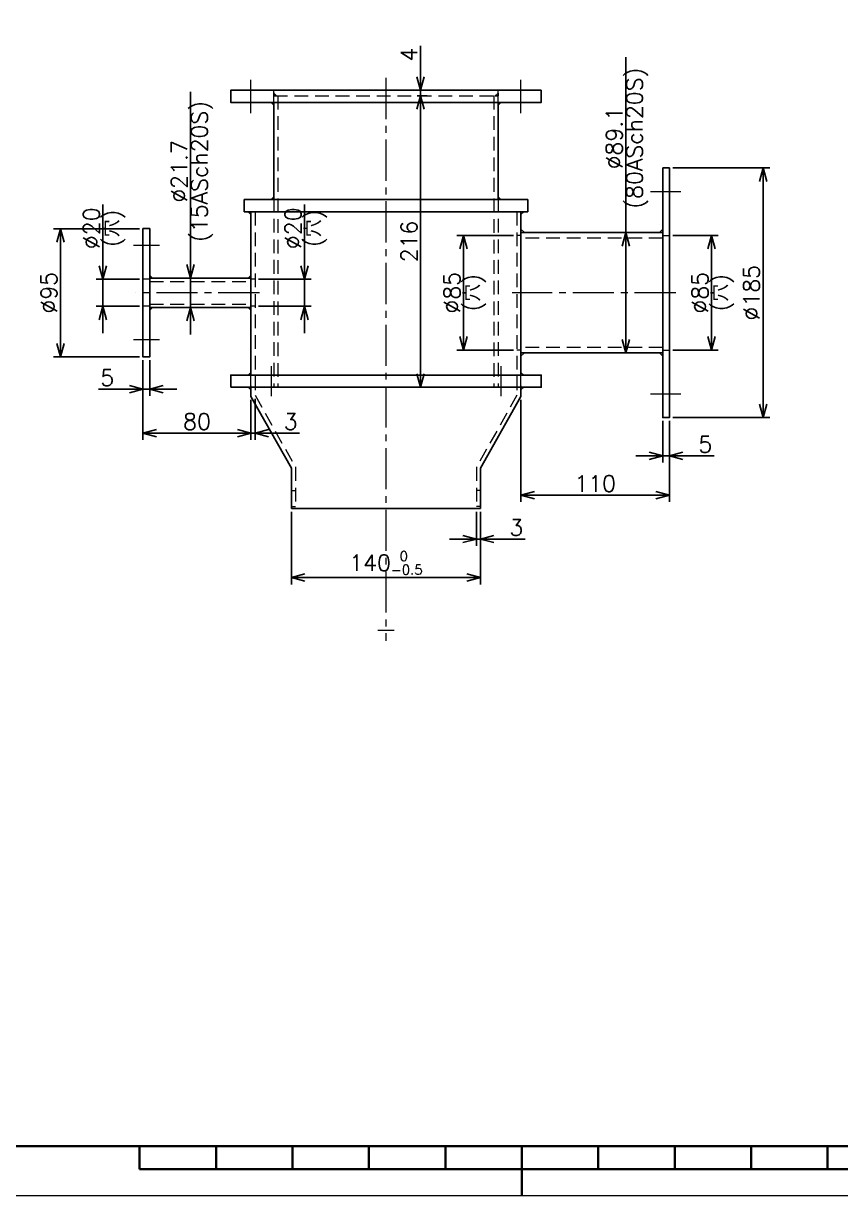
# Model space of a CAD drawing. Header units: millimetres. Extents: x 0 to 2352, y -34 to 1655.
# Drawn here: x 844 to 1449, y 0 to 869 of the extents above; entities that cross this region are included whole.
import ezdxf

# ---------------------------------------------------------------- set-up
doc = ezdxf.new("R2010")
doc.units = ezdxf.units.MM
doc.header["$LTSCALE"] = 1.6
doc.header["$PDMODE"] = 99
doc.header["$PDSIZE"] = 1
doc.linetypes.add('CENTER2', pattern=[28.575, 19.05, -3.175, 3.175, -3.175])
doc.linetypes.add('HIDDEN', pattern=[9.525, 6.35, -3.175])
for name, color, linetype, lineweight in [('04_HIDDEN', 2, 'HIDDEN', 13), ('05_CENTER', 4, 'CENTER2', 13), ('08_DIM', 3, 'Continuous', 13), ('90_FRAME', 5, 'Continuous', 35)]:
    doc.layers.add(name, color=color, linetype=linetype, lineweight=lineweight)
doc.layers.add('10_DRAFT', color=8, linetype='Continuous', lineweight=0, plot=False)
doc.layers.add('91_BLANK', color=5, linetype='Continuous', lineweight=0, plot=False)
doc.styles.add('KSS_TXT', font='txt.shx', dxfattribs={"bigfont": 'extfont2.shx'})
doc.dimstyles.new('KSS_DIM', dxfattribs={"dimscale": 4, "dimtxt": 3, "dimasz": 2.5, "dimexe": 1.25, "dimexo": 0.625, "dimtad": 1, "dimdsep": 46, "dimtxsty": 'KSS_TXT', "dimblk": 'OPEN30', "dimcen": 0, "dimazin": 2, "dimtfac": 0.75, "dimtmove": 0, "dimatfit": 3, "dimldrblk": 'OPEN30', "dimfxl": 1.25, "dimtolj": 1, "dimarcsym": 0})

# ---------------------------------------------------------------- blocks, each defined once
blk = doc.blocks.new('_Open30')
at = {"color": 0, "linetype": 'ByBlock', "lineweight": -2}
for p, q in [((-1, 0.268), (0, 0)), ((0, 0), (-1, -0.268)), ((0, 0), (-1, 0))]:
    blk.add_line(p, q, dxfattribs=at)
blk = doc.blocks.new('*D142')
at = {"layer": '08_DIM', "color": 0, "lineweight": -2, "transparency": 16777216}
for p, q in [((1289.74, 713.54), (1289.74, 843.54)), ((1286.26, 713.54), (1294.74, 713.54)), ((1289.74, 634.44), (1289.74, 703.54)), ((1286.26, 624.44), (1294.74, 624.44))]:
    blk.add_line(p, q, dxfattribs=at)
at = {"layer": 'Defpoints', "color": 0, "transparency": 16777216}
for p in [(1283.76, 713.54), (1289.74, 713.54), (1283.76, 624.44)]:
    blk.add_point(p, dxfattribs=at)
at = {"layer": '08_DIM', "color": 0, "lineweight": -2, "transparency": 16777216, "xscale": 10, "yscale": 10, "zscale": 10}
for p, rotation in [((1289.74, 713.54), 90), ((1289.74, 624.44), 270)]:
    blk.add_blockref('_Open30', p, dxfattribs=dict(at, rotation=rotation))
at = {"layer": '08_DIM', "color": 0, "transparency": 16777216, "char_height": 12, "attachment_point": 5, "rotation": 90, "style": 'KSS_TXT'}
for s, insert in [('\\A1;(80ASch20S)', (1298.24, 783.54)), ('\\A1;\\A1;%%c89.1', (1281.24, 783.54))]:
    blk.add_mtext(s, dxfattribs=dict(at, insert=insert))
blk = doc.blocks.new('*D143')
at = {"layer": '08_DIM', "color": 0, "lineweight": -2, "transparency": 16777216}
for p, q in [((1324.64, 761.49), (1396.47, 761.49)), ((1391.47, 586.49), (1391.47, 751.49)), ((1324.64, 576.49), (1396.47, 576.49))]:
    blk.add_line(p, q, dxfattribs=at)
at = {"layer": 'Defpoints', "color": 0, "transparency": 16777216}
for p in [(1322.14, 761.49), (1391.47, 761.49), (1322.14, 576.49)]:
    blk.add_point(p, dxfattribs=at)
at = {"layer": '08_DIM', "color": 0, "lineweight": -2, "transparency": 16777216, "xscale": 10, "yscale": 10, "zscale": 10}
for p, rotation in [((1391.47, 761.49), 90), ((1391.47, 576.49), 270)]:
    blk.add_blockref('_Open30', p, dxfattribs=dict(at, rotation=rotation))
at = {"layer": '08_DIM', "color": 0, "transparency": 16777216, "insert": (1382.96, 668.99), "char_height": 12, "attachment_point": 5, "rotation": 90, "style": 'KSS_TXT'}
blk.add_mtext('\\A1;\\A1;%%c185', dxfattribs=at)
blk = doc.blocks.new('*D144')
at = {"layer": '08_DIM', "color": 0, "lineweight": -2, "transparency": 16777216}
for p, q in [((967.42, 689.82), (967.42, 817.91)), ((967.81, 679.82), (962.42, 679.82)), ((967.42, 658.12), (967.42, 679.82)), ((967.81, 658.12), (962.42, 658.12)), ((967.42, 648.12), (967.42, 638.12))]:
    blk.add_line(p, q, dxfattribs=at)
at = {"layer": 'Defpoints', "color": 0, "transparency": 16777216}
for p in [(967.42, 679.82), (970.31, 679.82), (970.31, 658.12)]:
    blk.add_point(p, dxfattribs=at)
at = {"layer": '08_DIM', "color": 0, "lineweight": -2, "transparency": 16777216, "xscale": 10, "yscale": 10, "zscale": 10}
for p, rotation in [((967.42, 679.82), 270), ((967.42, 658.12), 90)]:
    blk.add_blockref('_Open30', p, dxfattribs=dict(at, rotation=rotation))
at = {"layer": '08_DIM', "color": 0, "transparency": 16777216, "char_height": 12, "attachment_point": 5, "rotation": 90, "style": 'KSS_TXT'}
for s, insert in [('\\A1;(15ASch20S)', (975.93, 758.86)), ('\\A1;\\A1;%%c21.7', (958.92, 758.86))]:
    blk.add_mtext(s, dxfattribs=dict(at, insert=insert))
blk = doc.blocks.new('*D145')
at = {"layer": '08_DIM', "color": 0, "lineweight": -2, "transparency": 16777216}
for p, q in [((929.64, 716.47), (865.97, 716.47)), ((870.97, 631.47), (870.97, 706.47)), ((929.64, 621.47), (865.97, 621.47))]:
    blk.add_line(p, q, dxfattribs=at)
at = {"layer": 'Defpoints', "color": 0, "transparency": 16777216}
for p in [(870.97, 716.47), (932.14, 716.47), (932.14, 621.47)]:
    blk.add_point(p, dxfattribs=at)
at = {"layer": '08_DIM', "color": 0, "lineweight": -2, "transparency": 16777216, "xscale": 10, "yscale": 10, "zscale": 10}
for p, rotation in [((870.97, 716.47), 90), ((870.97, 621.47), 270)]:
    blk.add_blockref('_Open30', p, dxfattribs=dict(at, rotation=rotation))
at = {"layer": '08_DIM', "color": 0, "transparency": 16777216, "insert": (862.46, 668.97), "char_height": 12, "attachment_point": 5, "rotation": 90, "style": 'KSS_TXT'}
blk.add_mtext('\\A1;\\A1;%%c95', dxfattribs=at)
blk = doc.blocks.new('*D171')
at = {"layer": '08_DIM', "color": 0, "lineweight": -2, "transparency": 16777216}
for p, q in [((1137.74, 828.99), (1137.74, 851.99)), ((1135.24, 818.99), (1142.74, 818.99)), ((1137.74, 814.99), (1137.74, 818.99)), ((1135.24, 814.99), (1142.74, 814.99)), ((1137.74, 804.99), (1137.74, 794.99))]:
    blk.add_line(p, q, dxfattribs=at)
at = {"layer": 'Defpoints', "color": 0, "transparency": 16777216}
for p in [(1132.74, 818.99), (1137.74, 818.99), (1132.74, 814.99)]:
    blk.add_point(p, dxfattribs=at)
at = {"layer": '08_DIM', "color": 0, "lineweight": -2, "transparency": 16777216, "xscale": 10, "yscale": 10, "zscale": 10}
for p, rotation in [((1137.74, 818.99), 270), ((1137.74, 814.99), 90)]:
    blk.add_blockref('_Open30', p, dxfattribs=dict(at, rotation=rotation))
at = {"layer": '08_DIM', "color": 0, "transparency": 16777216, "insert": (1129.24, 845.49), "char_height": 12, "attachment_point": 5, "rotation": 90, "style": 'KSS_TXT'}
blk.add_mtext('\\A1;4', dxfattribs=at)
blk = doc.blocks.new('*D172')
at = {"layer": '08_DIM', "color": 0, "lineweight": -2, "transparency": 16777216}
for p, q in [((1135.24, 814.99), (1142.74, 814.99)), ((1137.74, 804.99), (1137.74, 608.99)), ((1155.35, 598.99), (1132.74, 598.99))]:
    blk.add_line(p, q, dxfattribs=at)
at = {"layer": 'Defpoints', "color": 0, "transparency": 16777216}
for p in [(1132.74, 814.99), (1137.74, 598.99), (1157.85, 598.99)]:
    blk.add_point(p, dxfattribs=at)
at = {"layer": '08_DIM', "color": 0, "lineweight": -2, "transparency": 16777216, "xscale": 10, "yscale": 10, "zscale": 10}
for p, rotation in [((1137.74, 814.99), 90), ((1137.74, 598.99), 270)]:
    blk.add_blockref('_Open30', p, dxfattribs=dict(at, rotation=rotation))
at = {"layer": '08_DIM', "color": 0, "transparency": 16777216, "insert": (1129.24, 706.99), "char_height": 12, "attachment_point": 5, "rotation": 90, "style": 'KSS_TXT'}
blk.add_mtext('\\A1;216', dxfattribs=at)
blk = doc.blocks.new('*D183')
at = {"layer": '08_DIM', "color": 0, "lineweight": -2, "transparency": 16777216}
for p, q in [((1206.64, 711.49), (1164.58, 711.49)), ((1169.58, 701.49), (1169.58, 636.49)), ((1206.64, 626.49), (1164.58, 626.49))]:
    blk.add_line(p, q, dxfattribs=at)
at = {"layer": 'Defpoints', "color": 0, "transparency": 16777216}
for p in [(1209.14, 711.49), (1169.58, 626.49), (1209.14, 626.49)]:
    blk.add_point(p, dxfattribs=at)
at = {"layer": '08_DIM', "color": 0, "lineweight": -2, "transparency": 16777216, "xscale": 10, "yscale": 10, "zscale": 10}
for p, rotation in [((1169.58, 711.49), 90), ((1169.58, 626.49), 270)]:
    blk.add_blockref('_Open30', p, dxfattribs=dict(at, rotation=rotation))
at = {"layer": '08_DIM', "color": 0, "transparency": 16777216, "char_height": 12, "attachment_point": 5, "rotation": 90, "style": 'KSS_TXT'}
for s, insert in [('\\A1;\\A1;%%c85', (1161.07, 668.99)), ('\\A1;(穴)', (1178.08, 668.99))]:
    blk.add_mtext(s, dxfattribs=dict(at, insert=insert))
blk = doc.blocks.new('*D184')
at = {"layer": '08_DIM', "color": 0, "lineweight": -2, "transparency": 16777216}
for p, q in [((1051.8, 688.99), (1051.8, 734.49)), ((1017.64, 678.99), (1056.8, 678.99)), ((1051.8, 658.99), (1051.8, 678.99)), ((1017.64, 658.99), (1056.8, 658.99)), ((1051.8, 648.99), (1051.8, 638.99))]:
    blk.add_line(p, q, dxfattribs=at)
at = {"layer": 'Defpoints', "color": 0, "transparency": 16777216}
for p in [(1015.14, 678.99), (1051.8, 678.99), (1015.14, 658.99)]:
    blk.add_point(p, dxfattribs=at)
at = {"layer": '08_DIM', "color": 0, "lineweight": -2, "transparency": 16777216, "xscale": 10, "yscale": 10, "zscale": 10}
for p, rotation in [((1051.8, 678.99), 270), ((1051.8, 658.99), 90)]:
    blk.add_blockref('_Open30', p, dxfattribs=dict(at, rotation=rotation))
at = {"layer": '08_DIM', "color": 0, "transparency": 16777216, "char_height": 12, "attachment_point": 5, "rotation": 90, "style": 'KSS_TXT'}
for s, insert in [('\\A1;\\A1;%%c20', (1043.3, 716.74)), ('\\A1;(穴)', (1060.3, 716.74))]:
    blk.add_mtext(s, dxfattribs=dict(at, insert=insert))
blk = doc.blocks.new('*D185')
at = {"layer": '08_DIM', "color": 0, "lineweight": -2, "transparency": 16777216}
for p, q in [((1179.14, 506.53), (1179.14, 481.49)), ((1182.14, 506.53), (1182.14, 481.49)), ((1169.14, 486.49), (1159.14, 486.49)), ((1179.14, 486.49), (1182.14, 486.49)), ((1192.14, 486.49), (1215.14, 486.49))]:
    blk.add_line(p, q, dxfattribs=at)
at = {"layer": 'Defpoints', "color": 0, "transparency": 16777216}
for p in [(1179.14, 509.03), (1182.14, 509.03), (1182.14, 486.49)]:
    blk.add_point(p, dxfattribs=at)
at = {"layer": '08_DIM', "color": 0, "lineweight": -2, "transparency": 16777216, "xscale": 10, "yscale": 10, "zscale": 10}
blk.add_blockref('_Open30', (1179.14, 486.49), dxfattribs=at)
at = {"layer": '08_DIM', "color": 0, "lineweight": -2, "transparency": 16777216, "xscale": 10, "yscale": 10, "zscale": 10, "rotation": 180}
blk.add_blockref('_Open30', (1182.14, 486.49), dxfattribs=at)
at = {"layer": '08_DIM', "color": 0, "transparency": 16777216, "insert": (1208.64, 494.99), "char_height": 12, "attachment_point": 5, "style": 'KSS_TXT'}
blk.add_mtext('\\A1;3', dxfattribs=at)
blk = doc.blocks.new('*D186')
at = {"layer": '08_DIM', "color": 0, "lineweight": -2, "transparency": 16777216}
for p, q in [((1042.14, 506.53), (1042.14, 452.92)), ((1182.14, 506.53), (1182.14, 452.92)), ((1172.14, 457.92), (1052.14, 457.92))]:
    blk.add_line(p, q, dxfattribs=at)
at = {"layer": 'Defpoints', "color": 0, "transparency": 16777216}
for p in [(1042.14, 509.03), (1182.14, 509.03), (1042.14, 457.92)]:
    blk.add_point(p, dxfattribs=at)
at = {"layer": '08_DIM', "color": 0, "lineweight": -2, "transparency": 16777216, "xscale": 10, "yscale": 10, "zscale": 10, "rotation": 180}
blk.add_blockref('_Open30', (1042.14, 457.92), dxfattribs=at)
at = {"layer": '08_DIM', "color": 0, "lineweight": -2, "transparency": 16777216, "xscale": 10, "yscale": 10, "zscale": 10}
blk.add_blockref('_Open30', (1182.14, 457.92), dxfattribs=at)
at = {"layer": '08_DIM', "color": 0, "transparency": 16777216, "insert": (1112.14, 468.82), "char_height": 12, "attachment_point": 5, "style": 'KSS_TXT'}
blk.add_mtext('\\A1;140{\\H7.200000;\\S 0^ -0.5;}', dxfattribs=at)
blk = doc.blocks.new('*D192')
at = {"layer": '08_DIM', "color": 0, "lineweight": -2, "transparency": 16777216}
for p, q in [((1212.14, 589.69), (1212.14, 514.04)), ((1322.14, 573.99), (1322.14, 514.04)), ((1222.14, 519.04), (1312.14, 519.04))]:
    blk.add_line(p, q, dxfattribs=at)
at = {"layer": 'Defpoints', "color": 0, "transparency": 16777216}
for p in [(1212.14, 592.19), (1322.14, 576.49), (1322.14, 519.04)]:
    blk.add_point(p, dxfattribs=at)
at = {"layer": '08_DIM', "color": 0, "lineweight": -2, "transparency": 16777216, "xscale": 10, "yscale": 10, "zscale": 10, "rotation": 180}
blk.add_blockref('_Open30', (1212.14, 519.04), dxfattribs=at)
at = {"layer": '08_DIM', "color": 0, "lineweight": -2, "transparency": 16777216, "xscale": 10, "yscale": 10, "zscale": 10}
blk.add_blockref('_Open30', (1322.14, 519.04), dxfattribs=at)
at = {"layer": '08_DIM', "color": 0, "transparency": 16777216, "insert": (1267.14, 527.54), "char_height": 12, "attachment_point": 5, "style": 'KSS_TXT'}
blk.add_mtext('\\A1;110', dxfattribs=at)
blk = doc.blocks.new('*D194')
at = {"layer": '08_DIM', "color": 0, "lineweight": -2, "transparency": 16777216}
for p, q in [((932.14, 618.97), (932.14, 592.49)), ((937.14, 618.99), (937.14, 592.49)), ((922.14, 597.49), (899.14, 597.49)), ((937.14, 597.49), (932.14, 597.49)), ((947.14, 597.49), (957.14, 597.49))]:
    blk.add_line(p, q, dxfattribs=at)
at = {"layer": 'Defpoints', "color": 0, "transparency": 16777216}
for p in [(932.14, 621.47), (937.14, 621.49), (932.14, 597.49)]:
    blk.add_point(p, dxfattribs=at)
at = {"layer": '08_DIM', "color": 0, "lineweight": -2, "transparency": 16777216, "xscale": 10, "yscale": 10, "zscale": 10}
blk.add_blockref('_Open30', (932.14, 597.49), dxfattribs=at)
at = {"layer": '08_DIM', "color": 0, "lineweight": -2, "transparency": 16777216, "xscale": 10, "yscale": 10, "zscale": 10, "rotation": 180}
blk.add_blockref('_Open30', (937.14, 597.49), dxfattribs=at)
at = {"layer": '08_DIM', "color": 0, "transparency": 16777216, "insert": (905.64, 606), "char_height": 12, "attachment_point": 5, "style": 'KSS_TXT'}
blk.add_mtext('\\A1;5', dxfattribs=at)
blk = doc.blocks.new('*D197')
at = {"layer": '08_DIM', "color": 0, "lineweight": -2, "transparency": 16777216}
for p, q in [((1317.14, 573.99), (1317.14, 543.12)), ((1322.14, 573.99), (1322.14, 543.12)), ((1307.14, 548.12), (1297.14, 548.12)), ((1317.14, 548.12), (1322.14, 548.12)), ((1332.14, 548.12), (1355.14, 548.12))]:
    blk.add_line(p, q, dxfattribs=at)
at = {"layer": 'Defpoints', "color": 0, "transparency": 16777216}
for p in [(1317.14, 576.49), (1322.14, 576.49), (1322.14, 548.12)]:
    blk.add_point(p, dxfattribs=at)
at = {"layer": '08_DIM', "color": 0, "lineweight": -2, "transparency": 16777216, "xscale": 10, "yscale": 10, "zscale": 10}
blk.add_blockref('_Open30', (1317.14, 548.12), dxfattribs=at)
at = {"layer": '08_DIM', "color": 0, "lineweight": -2, "transparency": 16777216, "xscale": 10, "yscale": 10, "zscale": 10, "rotation": 180}
blk.add_blockref('_Open30', (1322.14, 548.12), dxfattribs=at)
at = {"layer": '08_DIM', "color": 0, "transparency": 16777216, "insert": (1348.64, 556.63), "char_height": 12, "attachment_point": 5, "style": 'KSS_TXT'}
blk.add_mtext('\\A1;5', dxfattribs=at)
blk = doc.blocks.new('*D236')
at = {"layer": '08_DIM', "color": 0, "lineweight": -2, "transparency": 16777216}
for p, q in [((1324.64, 711.49), (1358.3, 711.49)), ((1353.3, 701.49), (1353.3, 636.49)), ((1324.64, 626.49), (1358.3, 626.49))]:
    blk.add_line(p, q, dxfattribs=at)
at = {"layer": 'Defpoints', "color": 0, "transparency": 16777216}
for p in [(1322.14, 711.49), (1322.14, 626.49), (1353.3, 626.49)]:
    blk.add_point(p, dxfattribs=at)
at = {"layer": '08_DIM', "color": 0, "lineweight": -2, "transparency": 16777216, "xscale": 10, "yscale": 10, "zscale": 10}
for p, rotation in [((1353.3, 711.49), 90), ((1353.3, 626.49), 270)]:
    blk.add_blockref('_Open30', p, dxfattribs=dict(at, rotation=rotation))
at = {"layer": '08_DIM', "color": 0, "transparency": 16777216, "char_height": 12, "attachment_point": 5, "rotation": 90, "style": 'KSS_TXT'}
for s, insert in [('\\A1;\\A1;%%c85', (1344.79, 668.99)), ('\\A1;(穴)', (1361.8, 668.99))]:
    blk.add_mtext(s, dxfattribs=dict(at, insert=insert))
blk = doc.blocks.new('*D237')
at = {"layer": '08_DIM', "color": 0, "lineweight": -2, "transparency": 16777216}
for p, q in [((902.45, 688.99), (902.45, 734.49)), ((929.64, 678.99), (897.45, 678.99)), ((902.45, 658.99), (902.45, 678.99)), ((929.64, 658.99), (897.45, 658.99)), ((902.45, 648.99), (902.45, 638.99))]:
    blk.add_line(p, q, dxfattribs=at)
at = {"layer": 'Defpoints', "color": 0, "transparency": 16777216}
for p in [(902.45, 678.99), (932.14, 678.99), (932.14, 658.99)]:
    blk.add_point(p, dxfattribs=at)
at = {"layer": '08_DIM', "color": 0, "lineweight": -2, "transparency": 16777216, "xscale": 10, "yscale": 10, "zscale": 10}
for p, rotation in [((902.45, 678.99), 270), ((902.45, 658.99), 90)]:
    blk.add_blockref('_Open30', p, dxfattribs=dict(at, rotation=rotation))
at = {"layer": '08_DIM', "color": 0, "transparency": 16777216, "char_height": 12, "attachment_point": 5, "rotation": 90, "style": 'KSS_TXT'}
for s, insert in [('\\A1;\\A1;%%c20', (893.95, 716.74)), ('\\A1;(穴)', (910.95, 716.74))]:
    blk.add_mtext(s, dxfattribs=dict(at, insert=insert))
blk = doc.blocks.new('*D238')
at = {"layer": '08_DIM', "color": 0, "lineweight": -2, "transparency": 16777216}
for p, q in [((932.14, 618.99), (932.14, 560.02)), ((1012.14, 589.69), (1012.14, 560.02)), ((942.14, 565.02), (1002.14, 565.02))]:
    blk.add_line(p, q, dxfattribs=at)
at = {"layer": 'Defpoints', "color": 0, "transparency": 16777216}
for p in [(932.14, 621.49), (1012.14, 592.19), (1012.14, 565.02)]:
    blk.add_point(p, dxfattribs=at)
at = {"layer": '08_DIM', "color": 0, "lineweight": -2, "transparency": 16777216, "xscale": 10, "yscale": 10, "zscale": 10, "rotation": 180}
blk.add_blockref('_Open30', (932.14, 565.02), dxfattribs=at)
at = {"layer": '08_DIM', "color": 0, "lineweight": -2, "transparency": 16777216, "xscale": 10, "yscale": 10, "zscale": 10}
blk.add_blockref('_Open30', (1012.14, 565.02), dxfattribs=at)
at = {"layer": '08_DIM', "color": 0, "transparency": 16777216, "insert": (972.14, 573.52), "char_height": 12, "attachment_point": 5, "style": 'KSS_TXT'}
blk.add_mtext('\\A1;80', dxfattribs=at)
blk = doc.blocks.new('*D242')
at = {"layer": '08_DIM', "color": 0, "lineweight": -2, "transparency": 16777216}
for p, q in [((1012.14, 589.69), (1012.14, 560.02)), ((1015.14, 590.48), (1015.14, 560.02)), ((1002.14, 565.02), (992.14, 565.02)), ((1012.14, 565.02), (1015.14, 565.02)), ((1025.14, 565.02), (1048.14, 565.02))]:
    blk.add_line(p, q, dxfattribs=at)
at = {"layer": 'Defpoints', "color": 0, "transparency": 16777216}
for p in [(1012.14, 592.19), (1015.14, 592.98), (1015.14, 565.02)]:
    blk.add_point(p, dxfattribs=at)
at = {"layer": '08_DIM', "color": 0, "lineweight": -2, "transparency": 16777216, "xscale": 10, "yscale": 10, "zscale": 10}
blk.add_blockref('_Open30', (1012.14, 565.02), dxfattribs=at)
at = {"layer": '08_DIM', "color": 0, "lineweight": -2, "transparency": 16777216, "xscale": 10, "yscale": 10, "zscale": 10, "rotation": 180}
blk.add_blockref('_Open30', (1015.14, 565.02), dxfattribs=at)
at = {"layer": '08_DIM', "color": 0, "transparency": 16777216, "insert": (1041.64, 573.52), "char_height": 12, "attachment_point": 5, "style": 'KSS_TXT'}
blk.add_mtext('\\A1;3', dxfattribs=at)

msp = doc.modelspace()

# ---------------------------------------------------------------- linework, layer by layer
at = {"color": 0}
for p, q in [((1029.144, 809.99), (1029.144, 738.99)), ((1195.144, 809.99), (1195.144, 738.99)), ((1012.144, 608.99), (1012.144, 728.99)), ((1212.144, 608.99), (1212.144, 728.99)), ((1317.144, 713.54), (1212.144, 713.54)), ((937.144, 679.84), (1012.144, 679.84)), ((937.144, 658.14), (1012.144, 658.14)), ((1317.144, 624.44), (1212.144, 624.44)), ((1012.144, 592.195), (1012.144, 599.99)), ((1212.144, 592.195), (1212.144, 599.99)), ((1012.144, 592.195), (1042.144, 538.99)), ((1212.144, 592.195), (1182.144, 538.99)), ((1042.144, 509.069), (1042.144, 538.99)), ((1182.144, 509.069), (1182.144, 538.99)), ((1182.144, 509.071), (1042.144, 509.071))]:
    msp.add_line(p, q, dxfattribs=at)
for points in [[(1227.144, 818.99), (997.144, 818.99), (997.144, 809.99), (1227.144, 809.99)], [(1317.144, 761.49), (1322.144, 761.49), (1322.144, 576.49), (1317.144, 576.49)], [(1007.144, 728.99), (1217.144, 728.99), (1217.144, 737.99), (1007.144, 737.99)], [(937.144, 716.49), (932.144, 716.49), (932.144, 621.49), (937.144, 621.49)], [(997.144, 598.99), (1227.144, 598.99), (1227.144, 607.99), (997.144, 607.99)]]:
    msp.add_lwpolyline(points, close=True, dxfattribs=at)
at = {"color": 3}
for points in [[(1029.144, 814.99), (1031.144, 814.99), (1029.144, 816.99), (1029.144, 816.99)], [(1195.144, 814.99), (1193.144, 814.99), (1195.144, 816.99), (1195.144, 816.99)], [(1029.144, 809.99), (1027.144, 809.99), (1029.144, 807.99), (1029.144, 807.99)], [(1195.144, 809.99), (1197.144, 809.99), (1195.144, 807.99), (1195.144, 807.99)], [(1029.144, 737.99), (1027.144, 737.99), (1029.144, 739.99), (1029.144, 739.99)], [(1195.144, 737.99), (1197.144, 737.99), (1195.144, 739.99), (1195.144, 739.99)], [(1012.144, 728.99), (1010.144, 728.99), (1012.144, 726.99), (1012.144, 726.99)], [(1212.144, 728.99), (1214.144, 728.99), (1212.144, 726.99), (1212.144, 726.99)], [(1212.144, 713.54), (1214.644, 713.54), (1214.644, 713.54), (1212.144, 716.04)], [(1317.144, 713.54), (1314.644, 713.54), (1314.644, 713.54), (1317.144, 716.04)], [(937.144, 679.84), (939.144, 679.84), (937.144, 681.84), (937.144, 681.84)], [(1012.144, 679.84), (1010.144, 679.84), (1012.144, 681.84), (1012.144, 681.84)], [(937.144, 658.14), (939.144, 658.14), (937.144, 656.14), (937.144, 656.14)], [(1012.144, 658.14), (1010.144, 658.14), (1012.144, 656.14), (1012.144, 656.14)], [(1212.144, 624.44), (1214.644, 624.44), (1214.644, 624.44), (1212.144, 621.94)], [(1317.144, 624.44), (1314.644, 624.44), (1314.644, 624.44), (1317.144, 621.94)], [(1012.144, 607.99), (1010.144, 607.99), (1012.144, 609.99), (1012.144, 609.99)], [(1212.144, 607.99), (1214.144, 607.99), (1212.144, 609.99), (1212.144, 609.99)], [(1012.144, 598.99), (1010.144, 598.99), (1012.144, 596.99), (1012.144, 596.99)], [(1212.144, 598.99), (1214.144, 598.99), (1212.144, 596.99), (1212.144, 596.99)]]:
    msp.add_lwpolyline(points, close=True, dxfattribs=at)
at = {"layer": '04_HIDDEN'}
for p, q in [((1029.144, 814.99), (1195.144, 814.99)), ((1032.144, 814.99), (1032.144, 598.99)), ((1192.144, 814.99), (1192.144, 598.99)), ((1029.144, 738.99), (1029.144, 598.99)), ((1195.144, 738.99), (1195.144, 598.99)), ((1015.144, 728.99), (1015.144, 592.982)), ((1209.144, 728.99), (1209.144, 592.982)), ((1212.144, 711.49), (1209.144, 711.49)), ((1317.144, 709.54), (1212.144, 709.54)), ((1317.144, 711.49), (1322.144, 711.49)), ((937.144, 678.99), (932.144, 678.99)), ((1015.144, 678.99), (1012.144, 678.99)), ((937.144, 677.34), (1012.144, 677.34)), ((937.144, 660.64), (1012.144, 660.64)), ((937.144, 658.99), (932.144, 658.99)), ((1015.144, 658.99), (1012.144, 658.99)), ((1212.144, 626.49), (1209.144, 626.49)), ((1317.144, 628.44), (1212.144, 628.44)), ((1317.144, 626.49), (1322.144, 626.49)), ((1012.144, 598.99), (1012.144, 607.99)), ((1212.144, 599.99), (1212.144, 608.99)), ((1015.144, 592.982), (1045.144, 539.778)), ((1195.144, 598.99), (1029.144, 598.99)), ((1209.144, 592.982), (1179.144, 539.778)), ((1045.144, 539.778), (1045.144, 509.071)), ((1179.144, 539.778), (1179.144, 509.071)), ((1042.144, 522.49), (1045.144, 522.49)), ((1182.144, 522.49), (1179.144, 522.49)), ((1042.144, 510.509), (1045.144, 510.509)), ((1182.144, 510.509), (1179.144, 510.509))]:
    msp.add_line(p, q, dxfattribs=at)
for points in [[(1029.144, 818.99), (997.144, 818.99), (997.144, 809.99), (1029.144, 809.99)], [(1195.144, 818.99), (1227.144, 818.99), (1227.144, 809.99), (1195.144, 809.99)]]:
    msp.add_lwpolyline(points, close=True, dxfattribs=at)
at = {"layer": '05_CENTER'}
for p, q in [((1012.144, 802.022), (1012.144, 826.711)), ((1112.144, 828.193), (1112.144, 411.145)), ((1212.144, 802.022), (1212.144, 826.711)), ((1308.037, 743.99), (1330.567, 743.99)), ((944.478, 703.99), (925.172, 703.99)), ((1018.371, 668.99), (926.835, 668.99)), ((1326.769, 668.99), (1205.54, 668.99)), ((944.478, 633.99), (925.172, 633.99)), ((1027.144, 614.633), (1027.144, 592.305)), ((1197.144, 614.633), (1197.144, 592.305)), ((1308.037, 593.99), (1330.567, 593.99)), ((1106.148, 418.99), (1118.14, 418.99))]:
    msp.add_line(p, q, dxfattribs=at)
at = {"layer": '10_DRAFT'}
msp.add_line((1195.144, 818.99), (1029.144, 818.99), dxfattribs=at)
at = {"layer": '90_FRAME'}
for p, q in [((929.632, 19.657), (929.632, 36.647)), ((986.266, 19.657), (986.266, 36.647)), ((1042.899, 19.657), (1042.899, 36.647)), ((1099.533, 19.657), (1099.533, 36.647)), ((1156.167, 19.657), (1156.167, 36.647)), ((1212.8, 0), (1212.8, 36.647)), ((1269.434, 19.657), (1269.434, 36.647)), ((1326.068, 19.657), (1326.068, 36.647)), ((1382.701, 19.657), (1382.701, 36.647)), ((1439.335, 19.657), (1439.335, 36.647)), ((929.632, 19.657), (1495.969, 19.657))]:
    msp.add_line(p, q, dxfattribs=at)
msp.add_lwpolyline([(110.322, 36.647), (2315.279, 36.647), (2315.279, 1613), (110.322, 1613)], close=True, dxfattribs=at)
at = {"layer": '91_BLANK'}
msp.add_lwpolyline([(0, 0), (2352.09, 0), (2352.09, 1655.492), (0, 1655.492)], close=True, dxfattribs=at)

# ---------------------------------------------------------------- dimensions: what is measured, and where the dimension line sits
at = {"layer": '08_DIM'}
for base, p2, picture, middle in [((1137.742, 818.99), (1132.742, 818.99), '*D171', (1129.242, 845.49)), ((1137.742, 598.99), (1157.852, 598.99), '*D172', (1129.242, 706.99))]:
    dim = msp.add_linear_dim(base=base, p1=(1132.742, 814.99), p2=p2, angle=90, dimstyle='KSS_DIM', dxfattribs=at)
    dim.commit()
    dim.dimension.update_dxf_attribs({"geometry": picture, "text_midpoint": middle})
for base, p1, p2, override, picture, middle in [((1289.739, 713.54), (1283.759, 624.44), (1283.759, 713.54), {"dimpost": '\\X(80ASch20S)', "dimtxsty": 'KSS_TXT', "dimtfill": 0, "dimtfillclr": 0}, '*D142', (1281.239, 783.54)), ((967.424, 679.823), (970.312, 658.123), (970.312, 679.823), {"dimpost": '\\X(15ASch20S)'}, '*D144', (958.924, 758.864)), ((902.446, 678.99), (932.144, 658.99), (932.144, 678.99), {"dimpost": '\\X(穴)', "dimtxsty": 'KSS_TXT', "dimtfill": 0, "dimtfillclr": 0}, '*D237', (893.946, 716.74)), ((1051.798, 678.99), (1015.144, 658.99), (1015.144, 678.99), {"dimpost": '\\X(穴)', "dimtxsty": 'KSS_TXT', "dimtfill": 0, "dimtfillclr": 0}, '*D184', (1043.298, 716.74)), ((1169.581, 626.49), (1209.144, 711.49), (1209.144, 626.49), {"dimpost": '\\X(穴)', "dimtxsty": 'KSS_TXT', "dimtfill": 0, "dimtfillclr": 0}, '*D183', (1161.073, 668.99)), ((1353.301, 626.49), (1322.144, 711.49), (1322.144, 626.49), {"dimpost": '\\X(穴)', "dimtxsty": 'KSS_TXT', "dimtfill": 0, "dimtfillclr": 0}, '*D236', (1344.793, 668.99))]:
    dim = msp.add_linear_dim(base=base, p1=p1, p2=p2, angle=90, text='\\A1;%%c<>', dimstyle='KSS_DIM', override=override, dxfattribs=at)
    dim.commit()
    dim.dimension.update_dxf_attribs({"geometry": picture, "text_midpoint": middle})
for base, p1, p2, picture, middle in [((1391.472, 761.49), (1322.144, 576.49), (1322.144, 761.49), '*D143', (1382.964, 668.99)), ((870.965, 716.473), (932.144, 621.473), (932.144, 716.473), '*D145', (862.457, 668.973))]:
    dim = msp.add_linear_dim(base=base, p1=p1, p2=p2, angle=90, text='\\A1;%%c<>', dimstyle='KSS_DIM', dxfattribs=at)
    dim.commit()
    dim.dimension.update_dxf_attribs({"geometry": picture, "text_midpoint": middle})
for base, p1, p2, picture, middle in [((932.144, 597.489), (937.144, 621.49), (932.144, 621.473), '*D194', (905.644, 605.998)), ((1012.144, 565.024), (932.144, 621.49), (1012.144, 592.195), '*D238', (972.144, 573.524)), ((1015.144, 565.024), (1012.144, 592.195), (1015.144, 592.982), '*D242', (1041.644, 573.524)), ((1322.144, 519.036), (1212.144, 592.195), (1322.144, 576.49), '*D192', (1267.144, 527.536)), ((1322.144, 548.124), (1317.144, 576.49), (1322.144, 576.49), '*D197', (1348.644, 556.632)), ((1182.144, 486.493), (1179.144, 509.031), (1182.144, 509.031), '*D185', (1208.644, 494.993))]:
    dim = msp.add_linear_dim(base=base, p1=p1, p2=p2, dimstyle='KSS_DIM', dxfattribs=at)
    dim.commit()
    dim.dimension.update_dxf_attribs({"geometry": picture, "text_midpoint": middle})
dim = msp.add_linear_dim(base=(1042.144, 457.919), p1=(1182.144, 509.031), p2=(1042.144, 509.031), dimstyle='KSS_DIM', override={"dimtol": 1, "dimlim": 0, "dimtm": 0.5, "dimtfac": 0.6}, dxfattribs=at)
dim.commit()
dim.dimension.update_dxf_attribs({"geometry": '*D186', "text_midpoint": (1112.144, 468.824)})

doc.saveas('drawing.dxf')
